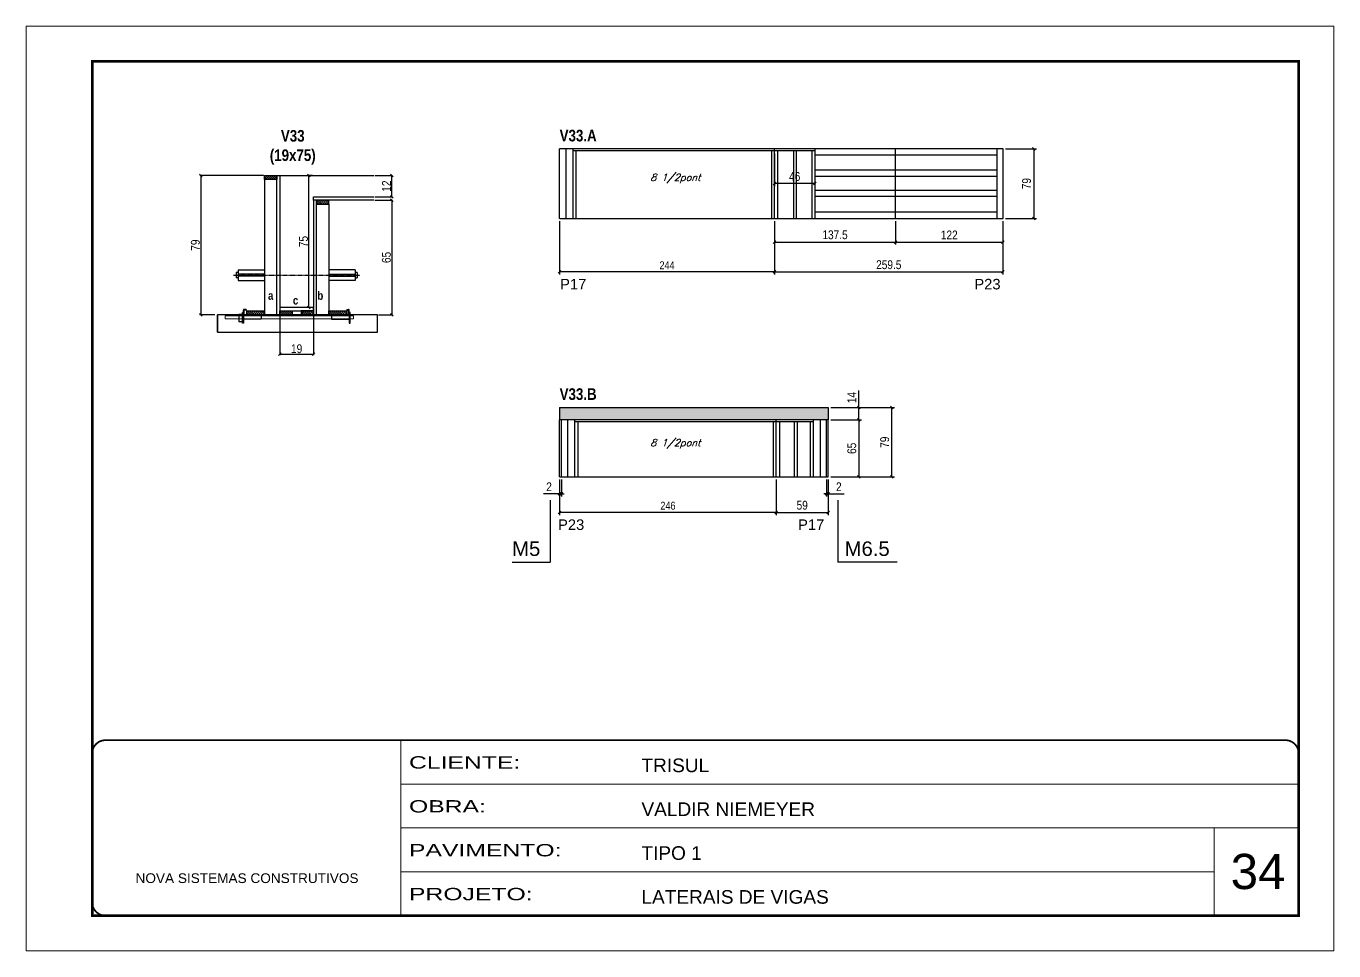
# Model space of a CAD drawing. Extents: x 3330 to 22105, y 1197 to 30204.
# Drawn here: x 4915 to 6400, y 19575 to 20625 of the extents above; entities that cross this region are included whole.
import ezdxf

# ---------------------------------------------------------------- set-up
doc = ezdxf.new("R2010")
doc.units = 0
for name, pattern in [('CONTINUO', [0]), ('DASHED', [0.75, 0.5, -0.25]), ('HIDDEN', [0.375, 0.25, -0.125])]:
    doc.linetypes.add(name, pattern=pattern)
for name, color, linetype in [('5', 5, 'Continuous'), ('barrote', 251, 'Continuous'), ('COTA', 241, 'Continuous'), ('detalhes', 4, 'Continuous'), ('NOMENCLATURA', 7, 'Continuous'), ('Painéis', 200, 'Continuous'), ('presilha', 1, 'Continuous'), ('SARR_2.2x10', 60, 'Continuous'), ('SARR_2.2x7', 40, 'Continuous'), ('SARR_3.5x7', 81, 'Continuous'), ('TENSOR', 3, 'Continuous'), ('texto', 7, 'Continuous')]:
    doc.layers.add(name, color=color, linetype=linetype)
for name, color, linetype, lineweight in [('CARIMBO', 255, 'Continuous', 9), ('CONCRETO', 251, 'Continuous', 25), ('Folhas', 255, 'Continuous', 9), ('SARRAFO DE PRESSAO', 251, 'DASHED', 9), ('SCO-___-LAJ', 2, 'Continuous', 0)]:
    doc.layers.add(name, color=color, linetype=linetype, lineweight=lineweight)
doc.styles.add('ARIAL', font='arial.ttf')
doc.styles.add('COTA TECNICA', font='techl___.ttf', dxfattribs={"height": 10})
doc.styles.add('COTA TECNICA 2X', font='techl___.ttf', dxfattribs={"height": 10})
doc.styles.add('COTA TECNICA-50', font='techl___.ttf', dxfattribs={"height": 9})
doc.styles.add('Romans', font='romans.shx')
doc.styles.get("Standard").update_dxf_attribs({"font": 'arial.ttf'})
doc.styles.add('TECNICA', font='techb___.ttf', dxfattribs={"height": 10})
doc.styles.add('Tecnologia', font='')
doc.styles.get('Tecnologia').set_extended_font_data('Forgotten Futurist')
doc.dimstyles.new('COTA PAINEL-50', dxfattribs={"dimtxt": 9, "dimasz": 3, "dimexe": 3, "dimexo": 3, "dimgap": 3, "dimtad": 1, "dimdec": 1, "dimzin": 12, "dimdsep": 46, "dimtxsty": 'COTA TECNICA-50', "dimblk1": 'OBLIQUE', "dimblk2": 'OBLIQUE', "dimsah": 1, "dimcen": 0.9, "dimclrd": 4, "dimclre": 4, "dimclrt": 240, "dimadec": 1, "dimazin": 3, "dimtfac": 1, "dimtdec": 1, "dimtmove": 0, "dimatfit": 3, "dimfxl": 1, "dimtolj": 1, "dimtzin": 12, "dimarcsym": 0})
doc.dimstyles.new('PAINEL', dxfattribs={"dimtxt": 10, "dimasz": 3, "dimexe": 3, "dimexo": 3, "dimgap": 3, "dimtad": 1, "dimdec": 1, "dimzin": 12, "dimdsep": 46, "dimtxsty": 'COTA TECNICA', "dimblk1": 'OBLIQUE', "dimblk2": 'OBLIQUE', "dimsah": 1, "dimcen": 0.9, "dimclrd": 4, "dimclre": 4, "dimclrt": 240, "dimadec": 1, "dimazin": 3, "dimtfac": 1, "dimtdec": 1, "dimtmove": 0, "dimatfit": 3, "dimfxl": 1, "dimtolj": 1, "dimtzin": 12, "dimarcsym": 0})
doc.dimstyles.new('SECAO', dxfattribs={"dimscale": 0.333333, "dimtxt": 5, "dimasz": 9, "dimexe": 3, "dimexo": 3, "dimgap": 3, "dimtad": 1, "dimdec": 1, "dimlfac": 0.5, "dimzin": 12, "dimdsep": 46, "dimtxsty": 'COTA TECNICA 2X', "dimblk1": 'OBLIQUE', "dimblk2": 'OBLIQUE', "dimsah": 1, "dimcen": 0.9, "dimclrd": 4, "dimclre": 4, "dimclrt": 240, "dimadec": 1, "dimazin": 3, "dimtfac": 1, "dimtdec": 1, "dimtmove": 0, "dimatfit": 3, "dimfxl": 1, "dimtolj": 1, "dimtzin": 12, "dimarcsym": 0})

# ---------------------------------------------------------------- blocks, each defined once
blk = doc.blocks.new('9999999999')
at = {"color": 30, "linetype": 'CONTINUO'}
for p, q in [((98564.6, 34230.2), (98564.6, 34429.4)), ((98564.6, 34379.6), (99584, 34379.6)), ((98564.6, 34329.8), (99488, 34329.8)), ((99584, 34329.8), (99488, 34329.8)), ((99488, 34329.8), (99488, 34230.2)), ((98564.6, 34280), (99488, 34280))]:
    blk.add_line(p, q, dxfattribs=at)
at = {"color": 30, "linetype": 'CONTINUO', "const_width": 2}
blk.add_lwpolyline([(99584, 34230.2), (99584, 34414.4, 0.414214), (99569, 34429.4), (98229, 34429.4, 0.414214), (98214, 34414.4), (98214, 34245.2, 0.414214), (98229, 34230.2), (99584, 34230.2)], format="xyb", dxfattribs=at)
at = {"layer": 'Folhas'}
blk.add_lwpolyline([(98139, 34190.2), (99624, 34190.2), (99624, 35240.2), (98139, 35240.2)], close=True, dxfattribs=at)
at = {"layer": 'Folhas', "color": 30, "const_width": 3}
blk.add_lwpolyline([(98214, 34230.2), (99584, 34230.2), (99584, 35200.2), (98214, 35200.2)], close=True, dxfattribs=at)
at = {"color": 7, "linetype": 'Continuous', "ltscale": 5, "style": 'ARIAL'}
for s, height, p in [('TRISUL', 15.48, (98837.7, 34393.1)), ('VALDIR NIEMEYER', 15.483, (98837.7, 34343.3)), ('TIPO 1', 15.48, (98837.7, 34293.5)), ('NOVA SISTEMAS CONSTRUTIVOS', 11.059, (98263.2, 34267.2)), ('LATERAIS DE VIGAS', 15.483, (98837.7, 34243.7))]:
    blk.add_text(s, height=height, dxfattribs=at).set_placement(p)
at = {"layer": 'Folhas', "color": 7, "style": 'Tecnologia', "width": 1.5}
for s, p in [('CLIENTE:', (98573.7, 34397.2)), ('OBRA:', (98573.7, 34347.3)), ('PAVIMENTO:', (98573.7, 34297.5)), ('PROJETO:', (98573.7, 34247.7))]:
    blk.add_text(s, height=14, dxfattribs=at).set_placement(p)
blk = doc.blocks.new('PRESILHA METÁLICA 1')
at = {"layer": 'presilha'}
for p, q in [((0, 13), (6, 13)), ((0, 13), (0, 0)), ((6, 0), (0, 0)), ((6, 15.5), (7.5, 15.5)), ((6, -2.5), (6, 15.5)), ((6, 13), (6, 0)), ((7.5, 10.6), (7.5, 19.9)), ((7.5, 15.5), (7.5, -2.5)), ((37.5, 4.1), (7.5, 4.1)), ((12, 21), (8.6, 21)), ((9, 11.6), (9, 18.9)), ((12, 19.5), (9.6, 19.5)), ((37.5, 11), (9.6, 11)), ((12, 21), (12, 19.5)), ((37.5, 11), (37.5, 4.1)), ((7.5, -2.5), (6, -2.5))]:
    blk.add_line(p, q, dxfattribs=at)
for centre, radius, start, end in [((8.6, 19.9), 1.14, 90, 180), ((9.6, 18.9), 0.57, 90, 180), ((9.6, 11.6), 0.57, 180, 270)]:
    blk.add_arc(centre, radius, start, end, dxfattribs=at)
blk = doc.blocks.new('PRESILHA METÁLICA 2')
at = {"layer": 'presilha'}
for p, q in [((-5.2, 23.5), (-5.2, 22)), ((-5.2, 23.5), (-1.9, 23.5)), ((-0.8, 14.6), (-0.8, 22.4)), ((-30.8, 13.5), (-30.8, 6.6)), ((-30.8, 13.5), (-2.8, 13.5)), ((-30.8, 6.6), (-0.8, 6.6)), ((-5.2, 22), (-2.8, 22)), ((-2.2, 14.1), (-2.2, 21.4)), ((0.8, 18), (-0.8, 18)), ((-0.8, 18), (-0.8, 0)), ((-0.8, 0), (0.8, 0)), ((0.8, 0), (0.8, 18))]:
    blk.add_line(p, q, dxfattribs=at)
for centre, radius, start, end in [((-1.9, 22.4), 1.14, 0, 90), ((-2.8, 21.4), 0.57, 0, 90), ((-2.8, 14.1), 0.57, 270, 0)]:
    blk.add_arc(centre, radius, start, end, dxfattribs=at)
blk = doc.blocks.new('_Oblique')
at = {"color": 0, "linetype": 'ByBlock', "lineweight": -2}
blk.add_line((-0.5, -0.5), (0.5, 0.5), dxfattribs=at)
blk = doc.blocks.new('*D2732')
at = {"layer": 'COTA', "color": 4, "lineweight": -2, "transparency": 16777216}
for p, q in [((5310.6, 20426.9), (5330.9, 20426.9)), ((5329.9, 20426.9), (5329.9, 20296.9)), ((5314.7, 20296.9), (5330.9, 20296.9))]:
    blk.add_line(p, q, dxfattribs=at)
at = {"layer": 'Defpoints', "color": 0, "transparency": 16777216}
for p in [(5309.6, 20426.9), (5313.7, 20296.9), (5329.9, 20296.9)]:
    blk.add_point(p, dxfattribs=at)
at = {"layer": 'COTA', "color": 4, "lineweight": -2, "transparency": 16777216, "xscale": 3, "yscale": 3, "zscale": 3}
for p, rotation in [((5329.9, 20426.9), 90), ((5329.9, 20296.9), 270)]:
    blk.add_blockref('_Oblique', p, dxfattribs=dict(at, rotation=rotation))
at = {"layer": 'COTA', "color": 240, "transparency": 16777216, "insert": (5323.8, 20361.9), "char_height": 10, "attachment_point": 5, "rotation": 90, "style": 'COTA TECNICA 2X'}
blk.add_mtext('\\A1;65', dxfattribs=at)
blk = doc.blocks.new('*D2733')
at = {"layer": 'COTA', "color": 4, "lineweight": -2, "transparency": 16777216}
for p, q in [((5310.6, 20454.9), (5330.9, 20454.9)), ((5329.9, 20430.9), (5329.9, 20454.9)), ((5310.6, 20430.9), (5330.9, 20430.9))]:
    blk.add_line(p, q, dxfattribs=at)
at = {"layer": 'Defpoints', "color": 0, "transparency": 16777216}
for p in [(5309.6, 20454.9), (5329.9, 20454.9), (5309.6, 20430.9)]:
    blk.add_point(p, dxfattribs=at)
at = {"layer": 'COTA', "color": 4, "lineweight": -2, "transparency": 16777216, "xscale": 3, "yscale": 3, "zscale": 3}
for p, rotation in [((5329.9, 20454.9), 90), ((5329.9, 20430.9), 270)]:
    blk.add_blockref('_Oblique', p, dxfattribs=dict(at, rotation=rotation))
at = {"layer": 'COTA', "color": 240, "transparency": 16777216, "insert": (5323.9, 20442.9), "char_height": 10, "attachment_point": 5, "rotation": 90, "style": 'COTA TECNICA 2X'}
blk.add_mtext('\\A1;12', dxfattribs=at)
blk = doc.blocks.new('*D2734')
at = {"layer": 'COTA', "color": 4, "lineweight": -2, "transparency": 16777216}
for p, q in [((5184.3, 20454.9), (5112, 20454.9)), ((5113, 20454.9), (5113, 20296.9)), ((5129.1, 20296.9), (5112, 20296.9))]:
    blk.add_line(p, q, dxfattribs=at)
at = {"layer": 'Defpoints', "color": 0, "transparency": 16777216}
for p in [(5185.3, 20454.9), (5113, 20296.9), (5130.1, 20296.9)]:
    blk.add_point(p, dxfattribs=at)
at = {"layer": 'COTA', "color": 4, "lineweight": -2, "transparency": 16777216, "xscale": 3, "yscale": 3, "zscale": 3}
for p, rotation in [((5113, 20454.9), 90), ((5113, 20296.9), 270)]:
    blk.add_blockref('_Oblique', p, dxfattribs=dict(at, rotation=rotation))
at = {"layer": 'COTA', "color": 240, "transparency": 16777216, "insert": (5106.9, 20375.9), "char_height": 10, "attachment_point": 5, "rotation": 90, "style": 'COTA TECNICA 2X'}
blk.add_mtext('\\A1;79', dxfattribs=at)
blk = doc.blocks.new('*D2735')
at = {"layer": 'COTA', "color": 4, "lineweight": -2, "transparency": 16777216}
for p, q in [((5239.9, 20454.9), (5234.8, 20454.9)), ((5235.8, 20304.9), (5235.8, 20454.9)), ((5239.9, 20304.9), (5234.8, 20304.9))]:
    blk.add_line(p, q, dxfattribs=at)
at = {"layer": 'Defpoints', "color": 0, "transparency": 16777216}
for p in [(5235.8, 20454.9), (5240.9, 20454.9), (5240.9, 20304.9)]:
    blk.add_point(p, dxfattribs=at)
at = {"layer": 'COTA', "color": 4, "lineweight": -2, "transparency": 16777216, "xscale": 3, "yscale": 3, "zscale": 3}
for p, rotation in [((5235.8, 20454.9), 90), ((5235.8, 20304.9), 270)]:
    blk.add_blockref('_Oblique', p, dxfattribs=dict(at, rotation=rotation))
at = {"layer": 'COTA', "color": 240, "transparency": 16777216, "insert": (5229.7, 20379.9), "char_height": 10, "attachment_point": 5, "rotation": 90, "style": 'COTA TECNICA 2X'}
blk.add_mtext('\\A1;75', dxfattribs=at)
blk = doc.blocks.new('*D2736')
at = {"layer": 'COTA', "color": 4, "lineweight": -2, "transparency": 16777216}
for p, q in [((5202.9, 20295.9), (5202.9, 20251.1)), ((5240.9, 20295.9), (5240.9, 20251.1)), ((5202.9, 20252.1), (5240.9, 20252.1))]:
    blk.add_line(p, q, dxfattribs=at)
at = {"layer": 'Defpoints', "color": 0, "transparency": 16777216}
for p in [(5202.9, 20296.9), (5240.9, 20296.9), (5240.9, 20252.1)]:
    blk.add_point(p, dxfattribs=at)
at = {"layer": 'COTA', "color": 4, "lineweight": -2, "transparency": 16777216, "xscale": 3, "yscale": 3, "zscale": 3, "rotation": 180}
blk.add_blockref('_Oblique', (5202.9, 20252.1), dxfattribs=at)
at = {"layer": 'COTA', "color": 4, "lineweight": -2, "transparency": 16777216, "xscale": 3, "yscale": 3, "zscale": 3}
blk.add_blockref('_Oblique', (5240.9, 20252.1), dxfattribs=at)
at = {"layer": 'COTA', "color": 240, "transparency": 16777216, "insert": (5221.9, 20258.2), "char_height": 10, "attachment_point": 5, "style": 'COTA TECNICA 2X'}
blk.add_mtext('\\A1;19', dxfattribs=at)
blk = doc.blocks.new('*D2737')
at = {"layer": 'COTA', "color": 4, "linetype": 'ByBlock', "lineweight": -2, "transparency": 16777216}
for p, q in [((5520.5, 20403.2), (5520.5, 20342.5)), ((5764.5, 20403.2), (5764.5, 20342.5)), ((5764.5, 20345.5), (5520.5, 20345.5))]:
    blk.add_line(p, q, dxfattribs=at)
at = {"layer": 'Defpoints', "color": 0, "linetype": 'ByBlock', "transparency": 16777216}
for p in [(5520.5, 20406.2), (5764.5, 20406.2), (5520.5, 20345.5)]:
    blk.add_point(p, dxfattribs=at)
at = {"layer": 'COTA', "color": 4, "linetype": 'ByBlock', "lineweight": -2, "transparency": 16777216, "xscale": 3, "yscale": 3, "zscale": 3, "rotation": 180}
blk.add_blockref('_Oblique', (5520.5, 20345.5), dxfattribs=at)
at = {"layer": 'COTA', "color": 4, "linetype": 'ByBlock', "lineweight": -2, "transparency": 16777216, "xscale": 3, "yscale": 3, "zscale": 3}
blk.add_blockref('_Oblique', (5764.5, 20345.5), dxfattribs=at)
at = {"layer": 'COTA', "color": 240, "linetype": 'ByBlock', "transparency": 16777216, "insert": (5642.5, 20353), "char_height": 9, "attachment_point": 5, "style": 'COTA TECNICA-50'}
blk.add_mtext('\\A1;244', dxfattribs=at)
blk = doc.blocks.new('*D2738')
at = {"layer": 'COTA', "color": 4, "linetype": 'ByBlock', "lineweight": -2, "transparency": 16777216}
for p, q in [((5764.5, 20403.2), (5764.5, 20342.5)), ((6024, 20403.2), (6024, 20342.5)), ((5764.5, 20345.5), (6024, 20345.5))]:
    blk.add_line(p, q, dxfattribs=at)
at = {"layer": 'Defpoints', "color": 0, "linetype": 'ByBlock', "transparency": 16777216}
for p in [(5764.5, 20406.2), (6024, 20406.2), (6024, 20345.5)]:
    blk.add_point(p, dxfattribs=at)
at = {"layer": 'COTA', "color": 4, "linetype": 'ByBlock', "lineweight": -2, "transparency": 16777216, "xscale": 3, "yscale": 3, "zscale": 3, "rotation": 180}
blk.add_blockref('_Oblique', (5764.5, 20345.5), dxfattribs=at)
at = {"layer": 'COTA', "color": 4, "linetype": 'ByBlock', "lineweight": -2, "transparency": 16777216, "xscale": 3, "yscale": 3, "zscale": 3}
blk.add_blockref('_Oblique', (6024, 20345.5), dxfattribs=at)
at = {"layer": 'COTA', "color": 240, "linetype": 'ByBlock', "transparency": 16777216, "insert": (5894.3, 20353.6), "char_height": 10, "attachment_point": 5, "style": 'COTA TECNICA'}
blk.add_mtext('\\A1;259.5', dxfattribs=at)
blk = doc.blocks.new('*D2739')
at = {"layer": 'COTA', "color": 4, "linetype": 'ByBlock', "lineweight": -2, "transparency": 16777216}
for p, q in [((6027, 20485.2), (6061.9, 20485.2)), ((6058.9, 20485.2), (6058.9, 20406.2)), ((6027, 20406.2), (6061.9, 20406.2))]:
    blk.add_line(p, q, dxfattribs=at)
at = {"layer": 'Defpoints', "color": 0, "linetype": 'ByBlock', "transparency": 16777216}
for p in [(6024, 20485.2), (6024, 20406.2), (6058.9, 20406.2)]:
    blk.add_point(p, dxfattribs=at)
at = {"layer": 'COTA', "color": 4, "linetype": 'ByBlock', "lineweight": -2, "transparency": 16777216, "xscale": 3, "yscale": 3, "zscale": 3}
for p, rotation in [((6058.9, 20485.2), 90), ((6058.9, 20406.2), 270)]:
    blk.add_blockref('_Oblique', p, dxfattribs=dict(at, rotation=rotation))
at = {"layer": 'COTA', "color": 240, "linetype": 'ByBlock', "transparency": 16777216, "insert": (6050.8, 20445.7), "char_height": 10, "attachment_point": 5, "rotation": 90, "style": 'COTA TECNICA'}
blk.add_mtext('\\A1;79', dxfattribs=at)
blk = doc.blocks.new('*D2740')
at = {"layer": 'COTA', "color": 4, "linetype": 'ByBlock', "lineweight": -2, "transparency": 16777216}
for p, q in [((5764.5, 20480), (5764.5, 20442.7)), ((5810.5, 20480), (5810.5, 20442.7)), ((5810.5, 20445.7), (5764.5, 20445.7))]:
    blk.add_line(p, q, dxfattribs=at)
at = {"layer": 'Defpoints', "color": 0, "linetype": 'ByBlock', "transparency": 16777216}
for p in [(5764.5, 20483), (5810.5, 20483), (5764.5, 20445.7)]:
    blk.add_point(p, dxfattribs=at)
at = {"layer": 'COTA', "color": 4, "linetype": 'ByBlock', "lineweight": -2, "transparency": 16777216, "xscale": 3, "yscale": 3, "zscale": 3, "rotation": 180}
blk.add_blockref('_Oblique', (5764.5, 20445.7), dxfattribs=at)
at = {"layer": 'COTA', "color": 4, "linetype": 'ByBlock', "lineweight": -2, "transparency": 16777216, "xscale": 3, "yscale": 3, "zscale": 3}
blk.add_blockref('_Oblique', (5810.5, 20445.7), dxfattribs=at)
at = {"layer": 'COTA', "color": 240, "linetype": 'ByBlock', "transparency": 16777216, "insert": (5787.5, 20453.8), "char_height": 10, "attachment_point": 5, "style": 'COTA TECNICA'}
blk.add_mtext('\\A1;46', dxfattribs=at)
blk = doc.blocks.new('*D2741')
at = {"layer": 'COTA', "color": 4, "linetype": 'ByBlock', "lineweight": -2, "transparency": 16777216}
for p, q in [((5764.5, 20403.2), (5764.5, 20376.4)), ((5902, 20403.2), (5902, 20376.4)), ((5764.5, 20379.4), (5902, 20379.4))]:
    blk.add_line(p, q, dxfattribs=at)
at = {"layer": 'Defpoints', "color": 0, "linetype": 'ByBlock', "transparency": 16777216}
for p in [(5764.5, 20406.2), (5902, 20406.2), (5902, 20379.4)]:
    blk.add_point(p, dxfattribs=at)
at = {"layer": 'COTA', "color": 4, "linetype": 'ByBlock', "lineweight": -2, "transparency": 16777216, "xscale": 3, "yscale": 3, "zscale": 3, "rotation": 180}
blk.add_blockref('_Oblique', (5764.5, 20379.4), dxfattribs=at)
at = {"layer": 'COTA', "color": 4, "linetype": 'ByBlock', "lineweight": -2, "transparency": 16777216, "xscale": 3, "yscale": 3, "zscale": 3}
blk.add_blockref('_Oblique', (5902, 20379.4), dxfattribs=at)
at = {"layer": 'COTA', "color": 240, "linetype": 'ByBlock', "transparency": 16777216, "insert": (5833.3, 20387.6), "char_height": 10, "attachment_point": 5, "style": 'COTA TECNICA'}
blk.add_mtext('\\A1;137.5', dxfattribs=at)
blk = doc.blocks.new('*D2742')
at = {"layer": 'COTA', "color": 4, "linetype": 'ByBlock', "lineweight": -2, "transparency": 16777216}
for p, q in [((5902, 20403.2), (5902, 20376.4)), ((6024, 20403.2), (6024, 20376.4)), ((5902, 20379.4), (6024, 20379.4))]:
    blk.add_line(p, q, dxfattribs=at)
at = {"layer": 'Defpoints', "color": 0, "linetype": 'ByBlock', "transparency": 16777216}
for p in [(5902, 20406.2), (6024, 20406.2), (6024, 20379.4)]:
    blk.add_point(p, dxfattribs=at)
at = {"layer": 'COTA', "color": 4, "linetype": 'ByBlock', "lineweight": -2, "transparency": 16777216, "xscale": 3, "yscale": 3, "zscale": 3, "rotation": 180}
blk.add_blockref('_Oblique', (5902, 20379.4), dxfattribs=at)
at = {"layer": 'COTA', "color": 4, "linetype": 'ByBlock', "lineweight": -2, "transparency": 16777216, "xscale": 3, "yscale": 3, "zscale": 3}
blk.add_blockref('_Oblique', (6024, 20379.4), dxfattribs=at)
at = {"layer": 'COTA', "color": 240, "linetype": 'ByBlock', "transparency": 16777216, "insert": (5963, 20387.4), "char_height": 10, "attachment_point": 5, "style": 'COTA TECNICA'}
blk.add_mtext('\\A1;122', dxfattribs=at)
blk = doc.blocks.new('*D2743')
at = {"layer": 'COTA', "color": 4, "linetype": 'ByBlock', "lineweight": -2, "transparency": 16777216}
for p, q in [((5520.5, 20109.6), (5520.5, 20069.3)), ((5766.5, 20109.6), (5766.5, 20069.3)), ((5766.5, 20072.3), (5520.5, 20072.3))]:
    blk.add_line(p, q, dxfattribs=at)
at = {"layer": 'Defpoints', "color": 0, "linetype": 'ByBlock', "transparency": 16777216}
for p in [(5520.5, 20112.6), (5766.5, 20112.6), (5520.5, 20072.3)]:
    blk.add_point(p, dxfattribs=at)
at = {"layer": 'COTA', "color": 4, "linetype": 'ByBlock', "lineweight": -2, "transparency": 16777216, "xscale": 3, "yscale": 3, "zscale": 3, "rotation": 180}
blk.add_blockref('_Oblique', (5520.5, 20072.3), dxfattribs=at)
at = {"layer": 'COTA', "color": 4, "linetype": 'ByBlock', "lineweight": -2, "transparency": 16777216, "xscale": 3, "yscale": 3, "zscale": 3}
blk.add_blockref('_Oblique', (5766.5, 20072.3), dxfattribs=at)
at = {"layer": 'COTA', "color": 240, "linetype": 'ByBlock', "transparency": 16777216, "insert": (5643.5, 20079.9), "char_height": 9, "attachment_point": 5, "style": 'COTA TECNICA-50'}
blk.add_mtext('\\A1;246', dxfattribs=at)
blk = doc.blocks.new('*D2744')
at = {"layer": 'COTA', "color": 4, "linetype": 'ByBlock', "lineweight": -2, "transparency": 16777216}
for p, q in [((5766.5, 20109.6), (5766.5, 20069.3)), ((5825.5, 20109.6), (5825.5, 20069.3)), ((5766.5, 20072.3), (5825.5, 20072.3))]:
    blk.add_line(p, q, dxfattribs=at)
at = {"layer": 'Defpoints', "color": 0, "linetype": 'ByBlock', "transparency": 16777216}
for p in [(5766.5, 20112.6), (5825.5, 20112.6), (5825.5, 20072.3)]:
    blk.add_point(p, dxfattribs=at)
at = {"layer": 'COTA', "color": 4, "linetype": 'ByBlock', "lineweight": -2, "transparency": 16777216, "xscale": 3, "yscale": 3, "zscale": 3, "rotation": 180}
blk.add_blockref('_Oblique', (5766.5, 20072.3), dxfattribs=at)
at = {"layer": 'COTA', "color": 4, "linetype": 'ByBlock', "lineweight": -2, "transparency": 16777216, "xscale": 3, "yscale": 3, "zscale": 3}
blk.add_blockref('_Oblique', (5825.5, 20072.3), dxfattribs=at)
at = {"layer": 'COTA', "color": 240, "linetype": 'ByBlock', "transparency": 16777216, "insert": (5796, 20080.5), "char_height": 10, "attachment_point": 5, "style": 'COTA TECNICA'}
blk.add_mtext('\\A1;59', dxfattribs=at)
blk = doc.blocks.new('*D2745')
at = {"layer": 'COTA', "color": 4, "linetype": 'ByBlock', "lineweight": -2, "transparency": 16777216}
for p, q in [((5520.5, 20109.6), (5520.5, 20090.5)), ((5522.5, 20109.6), (5522.5, 20090.5)), ((5520.5, 20093.5), (5502.4, 20093.5)), ((5522.5, 20093.5), (5520.5, 20093.5)), ((5522.5, 20093.5), (5525.5, 20093.5))]:
    blk.add_line(p, q, dxfattribs=at)
at = {"layer": 'Defpoints', "color": 0, "linetype": 'ByBlock', "transparency": 16777216}
for p in [(5520.5, 20112.6), (5522.5, 20112.6), (5520.5, 20093.5)]:
    blk.add_point(p, dxfattribs=at)
at = {"layer": 'COTA', "color": 4, "linetype": 'ByBlock', "lineweight": -2, "transparency": 16777216, "xscale": 3, "yscale": 3, "zscale": 3}
blk.add_blockref('_Oblique', (5520.5, 20093.5), dxfattribs=at)
at = {"layer": 'COTA', "color": 4, "linetype": 'ByBlock', "lineweight": -2, "transparency": 16777216, "xscale": 3, "yscale": 3, "zscale": 3, "rotation": 180}
blk.add_blockref('_Oblique', (5522.5, 20093.5), dxfattribs=at)
at = {"layer": 'COTA', "color": 240, "linetype": 'ByBlock', "transparency": 16777216, "insert": (5508.5, 20101.5), "char_height": 10, "attachment_point": 5, "style": 'COTA TECNICA'}
blk.add_mtext('\\A1;2', dxfattribs=at)
blk = doc.blocks.new('*D2746')
at = {"layer": 'COTA', "color": 4, "linetype": 'ByBlock', "lineweight": -2, "transparency": 16777216}
for p, q in [((5828.5, 20177.6), (5863.4, 20177.6)), ((5860.4, 20177.6), (5860.4, 20112.6)), ((5828.5, 20112.6), (5863.4, 20112.6))]:
    blk.add_line(p, q, dxfattribs=at)
at = {"layer": 'Defpoints', "color": 0, "linetype": 'ByBlock', "transparency": 16777216}
for p in [(5825.5, 20177.6), (5825.5, 20112.6), (5860.4, 20112.6)]:
    blk.add_point(p, dxfattribs=at)
at = {"layer": 'COTA', "color": 4, "linetype": 'ByBlock', "lineweight": -2, "transparency": 16777216, "xscale": 3, "yscale": 3, "zscale": 3}
for p, rotation in [((5860.4, 20177.6), 90), ((5860.4, 20112.6), 270)]:
    blk.add_blockref('_Oblique', p, dxfattribs=dict(at, rotation=rotation))
at = {"layer": 'COTA', "color": 240, "linetype": 'ByBlock', "transparency": 16777216, "insert": (5852.3, 20145.1), "char_height": 10, "attachment_point": 5, "rotation": 90, "style": 'COTA TECNICA'}
blk.add_mtext('\\A1;65', dxfattribs=at)
blk = doc.blocks.new('*D2747')
at = {"layer": 'COTA', "color": 4, "linetype": 'ByBlock', "lineweight": -2, "transparency": 16777216}
for p, q in [((5860.4, 20191.6), (5860.4, 20210.7)), ((5828.5, 20191.6), (5863.4, 20191.6)), ((5860.4, 20177.6), (5860.4, 20191.6)), ((5828.5, 20177.6), (5863.4, 20177.6))]:
    blk.add_line(p, q, dxfattribs=at)
at = {"layer": 'Defpoints', "color": 0, "linetype": 'ByBlock', "transparency": 16777216}
for p in [(5825.5, 20191.6), (5860.4, 20191.6), (5825.5, 20177.6)]:
    blk.add_point(p, dxfattribs=at)
at = {"layer": 'COTA', "color": 4, "linetype": 'ByBlock', "lineweight": -2, "transparency": 16777216, "xscale": 3, "yscale": 3, "zscale": 3}
for p, rotation in [((5860.4, 20191.6), 90), ((5860.4, 20177.6), 270)]:
    blk.add_blockref('_Oblique', p, dxfattribs=dict(at, rotation=rotation))
at = {"layer": 'COTA', "color": 240, "linetype": 'ByBlock', "transparency": 16777216, "insert": (5852.3, 20202.7), "char_height": 10, "attachment_point": 5, "rotation": 90, "style": 'COTA TECNICA'}
blk.add_mtext('\\A1;14', dxfattribs=at)
blk = doc.blocks.new('*D2748')
at = {"layer": 'COTA', "color": 4, "linetype": 'ByBlock', "lineweight": -2, "transparency": 16777216}
for p, q in [((5828.5, 20191.6), (5900.8, 20191.6)), ((5897.8, 20112.6), (5897.8, 20191.6)), ((5828.5, 20112.6), (5900.8, 20112.6))]:
    blk.add_line(p, q, dxfattribs=at)
at = {"layer": 'Defpoints', "color": 0, "linetype": 'ByBlock', "transparency": 16777216}
for p in [(5825.5, 20191.6), (5897.8, 20191.6), (5825.5, 20112.6)]:
    blk.add_point(p, dxfattribs=at)
at = {"layer": 'COTA', "color": 4, "linetype": 'ByBlock', "lineweight": -2, "transparency": 16777216, "xscale": 3, "yscale": 3, "zscale": 3}
for p, rotation in [((5897.8, 20191.6), 90), ((5897.8, 20112.6), 270)]:
    blk.add_blockref('_Oblique', p, dxfattribs=dict(at, rotation=rotation))
at = {"layer": 'COTA', "color": 240, "linetype": 'ByBlock', "transparency": 16777216, "insert": (5889.7, 20152.1), "char_height": 10, "attachment_point": 5, "rotation": 90, "style": 'COTA TECNICA'}
blk.add_mtext('\\A1;79', dxfattribs=at)
blk = doc.blocks.new('*D2749')
at = {"layer": 'COTA', "color": 4, "linetype": 'ByBlock', "lineweight": -2, "transparency": 16777216}
for p, q in [((5823.5, 20109.6), (5823.5, 20090.5)), ((5825.5, 20109.6), (5825.5, 20090.5)), ((5823.5, 20093.5), (5820.5, 20093.5)), ((5823.5, 20093.5), (5825.5, 20093.5)), ((5825.5, 20093.5), (5843.6, 20093.5))]:
    blk.add_line(p, q, dxfattribs=at)
at = {"layer": 'Defpoints', "color": 0, "linetype": 'ByBlock', "transparency": 16777216}
for p in [(5823.5, 20112.6), (5825.5, 20112.6), (5825.5, 20093.5)]:
    blk.add_point(p, dxfattribs=at)
at = {"layer": 'COTA', "color": 4, "linetype": 'ByBlock', "lineweight": -2, "transparency": 16777216, "xscale": 3, "yscale": 3, "zscale": 3}
blk.add_blockref('_Oblique', (5823.5, 20093.5), dxfattribs=at)
at = {"layer": 'COTA', "color": 4, "linetype": 'ByBlock', "lineweight": -2, "transparency": 16777216, "xscale": 3, "yscale": 3, "zscale": 3, "rotation": 180}
blk.add_blockref('_Oblique', (5825.5, 20093.5), dxfattribs=at)
at = {"layer": 'COTA', "color": 240, "linetype": 'ByBlock', "transparency": 16777216, "insert": (5837.6, 20101.5), "char_height": 10, "attachment_point": 5, "style": 'COTA TECNICA'}
blk.add_mtext('\\A1;2', dxfattribs=at)

msp = doc.modelspace()

# ---------------------------------------------------------------- hatches: boundary and pattern name
at = {"layer": 'COTA', "linetype": 'ByBlock'}
h = msp.add_hatch(dxfattribs=at)
h.set_pattern_fill('AR-CONC', color=256, scale=0.03)
h.set_pattern_definition([(50, (-128748.0053, -9198.448), (5.46554007, -0.47817257), [0.5715, -6.2865]), (355, (-128748.0053, -9198.448), (-1.05730264, 5.73170536), [0.4572, -5.02921753]), (100.4514447, (-128747.55, -9198.488), (4.40823741, 5.25353256), [0.48570026, -5.34270734]), (46.1842, (-128748.005, -9196.924), (8.13237123, -1.26126984), [0.85725, -9.42975]), (96.6355576, (-128747.3276, -9197.029), (7.122124, 7.42278374), [0.7285507, -8.01406824]), (351.184151, (-128748.005, -9196.924), (7.122124, 7.42278374), [0.685799, -7.54379196]), (21, (-128747.2433, -9197.305), (4.54843174, -3.06795595), [0.5715, -6.2865]), (326, (-128747.2433, -9197.305), (1.85406085, 5.52563898), [0.4572, -5.0292]), (71.451445, (-128746.864, -9197.561), (6.40249258, 2.45768307), [0.48570026, -5.34269813]), (37.5, (-128748.0053, -9198.4482), (0.092658098, 2.536651166), [0, -4.96824, 0, -5.1054, 0, -5.04825]), (7.5, (-128748.0053, -9198.4482), (2.004589875, 3.005417245), [0, -2.91084, 0, -4.85394, 0, -1.92405]), (327.5, (-128749.7046, -9198.4482), (4.067717855, -0.17186232), [0, -1.905, 0, -5.9436, 0, -7.8867]), (317.5, (-128750.4666, -9198.4482), (4.44387544, 0.76279473), [0, -2.4765, 0, -3.94716, 0, -5.6007])])
h.paths.add_polyline_path([(5825.54, 20177.59), (5825.54, 20191.59), (5520.54, 20191.59), (5520.54, 20177.59)])
at = {"layer": 'SARR_2.2x10'}
h = msp.add_hatch(dxfattribs=at)
h.set_pattern_fill('ANSI31', color=256, scale=0.5, angle=90)
h.set_pattern_definition([(135, (38358.8358, -103215.2681), (-1.122532015, -1.122532015), [])])
h.paths.add_polyline_path([(5165.3, 20301.3), (5165.3, 20296.9), (5185.3, 20296.9), (5185.3, 20301.3)])
h = msp.add_hatch(dxfattribs=at)
h.set_pattern_fill('ANSI31', color=256, scale=0.5, angle=90)
h.set_pattern_definition([(135, (38452.0358, -103215.2681), (-1.122532015, -1.122532015), [])])
h.paths.add_polyline_path([(5258.5, 20301.3), (5258.5, 20296.9), (5278.5, 20296.9), (5278.5, 20301.3)])
at = {"layer": 'SARR_2.2x7'}
h = msp.add_hatch(dxfattribs=at)
h.set_pattern_fill('ANSI31', color=256, scale=0.5, angle=90)
h.set_pattern_definition([(135, (38352.8358, -103061.6681), (-1.122532015, -1.122532015), [])])
h.paths.add_polyline_path([(5199.3, 20454.9), (5199.3, 20450.5), (5185.3, 20450.5), (5185.3, 20454.9)])
h = msp.add_hatch(dxfattribs=at)
h.set_pattern_fill('ANSI31', color=256, scale=0.5, angle=90)
h.set_pattern_definition([(135, (38372.8358, -103089.6681), (-1.122532015, -1.122532015), [])])
h.paths.add_polyline_path([(5244.5, 20426.9), (5244.5, 20422.5), (5258.5, 20422.5), (5258.5, 20426.9)])
h = msp.add_hatch(dxfattribs=at)
h.set_pattern_fill('ANSI31', color=256, scale=0.5, angle=90)
h.set_pattern_definition([(135, (38438.4358, -103215.2681), (-1.122532015, -1.122532015), [])])
h.paths.add_polyline_path([(5216.9, 20296.9), (5216.9, 20301.3), (5202.9, 20301.3), (5202.9, 20296.9)])
h = msp.add_hatch(dxfattribs=at)
h.set_pattern_fill('ANSI31', color=256, scale=0.5, angle=90)
h.set_pattern_definition([(135, (38376.4358, -103215.2681), (-1.122532015, -1.122532015), [])])
h.paths.add_polyline_path([(5226.9, 20296.9), (5226.9, 20301.3), (5240.9, 20301.3), (5240.9, 20296.9)])

# ---------------------------------------------------------------- linework, layer by layer
at = {"ltscale": 3}
for p, q in [((5153.3, 20344.75), (5153.3, 20338.75)), ((5155.3, 20344.75), (5153.3, 20344.75)), ((5155.3, 20347.75), (5155.3, 20335.75)), ((5155.3, 20347.75), (5185.3, 20347.75)), ((5288.5, 20347.75), (5258.5, 20347.75)), ((5288.5, 20347.75), (5288.5, 20335.75)), ((5290.5, 20344.75), (5288.5, 20344.75)), ((5290.5, 20344.75), (5290.5, 20338.75)), ((5155.3, 20338.75), (5153.3, 20338.75)), ((5185.3, 20342.75), (5155.3, 20342.75)), ((5185.3, 20340.75), (5155.3, 20340.75)), ((5155.3, 20335.75), (5185.3, 20335.75)), ((5258.5, 20342.75), (5288.5, 20342.75)), ((5258.5, 20340.75), (5288.5, 20340.75)), ((5288.5, 20335.75), (5258.5, 20335.75)), ((5288.5, 20338.75), (5290.5, 20338.75))]:
    msp.add_line(p, q, dxfattribs=at)
at = {"layer": 'barrote'}
msp.add_lwpolyline([(5131.84, 20276.9), (5313.76, 20276.9), (5313.76, 20296.9), (5131.84, 20296.9)], close=True, dxfattribs=at)
at = {"layer": 'CONCRETO', "linetype": 'Continuous'}
msp.add_line((5185.3, 20454.9), (5309.6, 20454.9), dxfattribs=at)
at = {"layer": 'COTA', "linetype": 'ByBlock'}
for p, q in [((5520.54, 20191.59), (5520.54, 20177.59)), ((5520.54, 20191.59), (5825.54, 20191.59)), ((5825.54, 20191.59), (5825.54, 20177.59))]:
    msp.add_line(p, q, dxfattribs=at)
at = {"layer": 'detalhes', "color": 250}
msp.add_line((5131.84, 20276.9), (5131.84, 20296.9), dxfattribs=at)
at = {"layer": 'NOMENCLATURA', "linetype": 'Continuous'}
for p, q in [((5509.72, 20086.27), (5509.72, 20015.73)), ((5836.35, 20086.27), (5836.35, 20015.73)), ((5466.59, 20015.73), (5509.72, 20015.73)), ((5903.95, 20015.73), (5836.35, 20015.73))]:
    msp.add_line(p, q, dxfattribs=at)
at = {"layer": 'Painéis', "linetype": 'Continuous'}
for p, q in [((6024.04, 20485.18), (5520.54, 20485.18)), ((5520.54, 20406.18), (5520.54, 20485.18)), ((5764.54, 20406.18), (5764.54, 20485.18)), ((5902.04, 20406.18), (5902.04, 20485.18)), ((6024.04, 20406.18), (6024.04, 20485.18)), ((5520.54, 20406.18), (6024.04, 20406.18)), ((5825.54, 20177.59), (5520.54, 20177.59)), ((5520.54, 20112.59), (5520.54, 20177.59)), ((5522.54, 20112.59), (5522.54, 20177.59)), ((5766.54, 20112.59), (5766.54, 20177.59)), ((5823.54, 20112.59), (5823.54, 20177.59)), ((5825.54, 20112.59), (5825.54, 20177.59)), ((5520.54, 20112.59), (5825.54, 20112.59))]:
    msp.add_line(p, q, dxfattribs=at)
for points in [[(5199.3, 20296.9), (5199.3, 20454.9), (5202.9, 20454.9), (5202.9, 20296.9)], [(5244.5, 20296.9), (5244.5, 20426.9), (5240.9, 20426.9), (5240.9, 20296.9)], [(5240.9, 20304.9), (5202.9, 20304.9), (5202.9, 20301.3), (5240.9, 20301.3)]]:
    msp.add_lwpolyline(points, close=True, dxfattribs=at)
at = {"layer": 'Painéis', "linetype": 'Continuous', "elevation": 0}
msp.add_lwpolyline([(5309.6, 20426.9), (5240.9, 20426.9), (5240.9, 20430.9), (5309.6, 20430.9)], dxfattribs=at)
at = {"layer": 'SARR_2.2x10'}
for points in [[(5165.3, 20301.3), (5185.3, 20301.3), (5185.3, 20296.9), (5165.3, 20296.9)], [(5258.5, 20301.3), (5278.5, 20301.3), (5278.5, 20296.9), (5258.5, 20296.9)]]:
    msp.add_lwpolyline(points, close=True, dxfattribs=at)
at = {"layer": 'SARR_2.2x7', "linetype": 'Continuous'}
for p, q in [((5527.54, 20485.18), (5527.54, 20406.18)), ((5764.54, 20482.98), (5535.54, 20482.98)), ((5810.54, 20482.98), (5764.54, 20482.98)), ((6017.04, 20478.18), (5810.54, 20478.18)), ((6017.04, 20485.18), (6017.04, 20406.18)), ((6017.04, 20460.91), (5810.54, 20460.91)), ((6017.04, 20453.91), (5810.54, 20453.91)), ((6017.04, 20437.99), (5810.54, 20437.99)), ((6017.04, 20430.99), (5810.54, 20430.99)), ((6017.04, 20413.18), (5810.54, 20413.18)), ((5529.54, 20177.59), (5529.54, 20112.59)), ((5766.54, 20175.39), (5537.54, 20175.39)), ((5808.54, 20175.39), (5766.54, 20175.39)), ((5816.54, 20177.59), (5816.54, 20112.59))]:
    msp.add_line(p, q, dxfattribs=at)
at = {"layer": 'SARR_2.2x7', "elevation": 0}
for points in [[(5185.3, 20454.9), (5199.3, 20454.9), (5199.3, 20450.5), (5185.3, 20450.5)], [(5258.5, 20426.9), (5244.5, 20426.9), (5244.5, 20422.5), (5258.5, 20422.5)]]:
    msp.add_lwpolyline(points, close=True, dxfattribs=at)
at = {"layer": 'SARR_2.2x7'}
for points in [[(5202.9, 20301.3), (5216.9, 20301.3), (5216.9, 20296.9), (5202.9, 20296.9)], [(5240.9, 20301.3), (5226.9, 20301.3), (5226.9, 20296.9), (5240.9, 20296.9)]]:
    msp.add_lwpolyline(points, close=True, dxfattribs=at)
at = {"layer": 'SARR_3.5x7'}
for p, q in [((5535.54, 20485.18), (5535.54, 20406.18)), ((5539.04, 20482.98), (5539.04, 20406.18)), ((5761.04, 20482.98), (5761.04, 20406.18)), ((5768.04, 20482.98), (5768.04, 20406.18)), ((5786.05, 20482.98), (5786.05, 20406.18)), ((5789.55, 20406.18), (5789.55, 20482.98)), ((5807.04, 20482.98), (5807.04, 20406.18)), ((5810.54, 20406.18), (5810.54, 20485.18)), ((5537.54, 20177.59), (5537.54, 20112.59)), ((5541.04, 20175.39), (5541.04, 20112.59)), ((5763.04, 20175.39), (5763.04, 20112.59)), ((5770.04, 20175.39), (5770.04, 20112.59)), ((5786.76, 20175.39), (5786.76, 20112.59)), ((5790.26, 20175.39), (5790.26, 20112.59)), ((5805.04, 20175.39), (5805.04, 20112.59)), ((5808.54, 20177.59), (5808.54, 20112.59))]:
    msp.add_line(p, q, dxfattribs=at)
for points in [[(5199.3, 20450.5), (5185.3, 20450.5), (5185.3, 20296.9), (5199.3, 20296.9)], [(5244.5, 20422.5), (5258.5, 20422.5), (5258.5, 20296.9), (5244.5, 20296.9)]]:
    msp.add_lwpolyline(points, close=True, dxfattribs=at)
at = {"layer": 'SCO-___-LAJ', "color": 1}
msp.add_lwpolyline([(5140.84, 20295.57), (5286.61, 20295.57), (5286.61, 20292.37), (5140.84, 20292.37)], close=True, dxfattribs=at)
at = {"layer": 'TENSOR', "linetype": 'HIDDEN', "ltscale": 0.5}
msp.add_line((5150.3, 20341.75), (5293.8, 20341.75), dxfattribs=at)

# ---------------------------------------------------------------- block references
at = {"layer": 'presilha', "xscale": 0.6666666666666666, "yscale": 0.6666666666666666, "zscale": 0.6666666666666666}
for name, p in [('PRESILHA METÁLICA 1', (5156.43, 20288.93)), ('PRESILHA METÁLICA 2', (5282.18, 20287.27))]:
    msp.add_blockref(name, p, dxfattribs=at)
at = {"layer": 'SARRAFO DE PRESSAO', "color": 6, "linetype": 'ByBlock'}
msp.add_blockref('9999999999', (-93224.25, -14615.68), dxfattribs=at)

# ---------------------------------------------------------------- texts
at = {"layer": '5', "linetype": 'Continuous'}
for s, p in [('P17', (5521.08, 20325.57)), ('P23', (5991.44, 20325.57)), ('P23', (5518.7, 20052.45)), ('P17', (5791.28, 20052.45))]:
    msp.add_text(s, height=12, rotation=359.99996, dxfattribs=at).set_placement(p)
at = {"layer": 'CARIMBO', "style": 'ARIAL'}
msp.add_text('34', height=40, dxfattribs=at).set_placement((6282.59, 19644.67))
at = {"layer": 'detalhes', "style": 'TECNICA'}
for s, p in [('a', (5189.42, 20313.8)), ('c', (5217.65, 20308.37)), ('b', (5245.4, 20313.79))]:
    msp.add_text(s, height=9.6, dxfattribs=at).set_placement(p)
at = {"layer": 'NOMENCLATURA', "style": 'TECNICA'}
for s, p in [('V33.A', (5520.54, 20493.7)), ('V33.B', (5520.54, 20200.11))]:
    msp.add_text(s, height=13.2, dxfattribs=at).set_placement(p)
at = {"layer": 'NOMENCLATURA', "linetype": 'Continuous'}
for s, p in [('M5', (5466.59, 20022.92)), ('M6.5', (5844.13, 20022.92))]:
    msp.add_text(s, height=16.5, dxfattribs=at).set_placement(p)
at = {"layer": 'NOMENCLATURA', "insert": (5217.46, 20506.6), "char_height": 13.2, "attachment_point": 2, "style": 'TECNICA'}
msp.add_mtext_dynamic_manual_height_columns('V33\\P(19x75)', width=300.2766, gutter_width=1, heights=[0], dxfattribs=at)
at = {"layer": 'texto', "color": 2, "char_height": 8, "attachment_point": 5, "style": 'Romans'}
for insert in [(5652.04, 20451.68), (5652.04, 20150.09)]:
    msp.add_mtext('{\\Q19;\\C256;8 1/2pont}', dxfattribs=dict(at, insert=insert))

# ---------------------------------------------------------------- dimensions: what is measured, and where the dimension line sits
at = {"layer": 'COTA', "linetype": 'ByBlock'}
for base, p1, p2, picture, middle in [((5764.54, 20445.68), (5810.54, 20482.98), (5764.54, 20482.98), '*D2740', (5787.54, 20453.78)), ((6024.04, 20345.47), (5764.54, 20406.18), (6024.04, 20406.18), '*D2738', (5894.29, 20353.61)), ((5902.04, 20379.36), (5764.54, 20406.18), (5902.04, 20406.18), '*D2741', (5833.29, 20387.58)), ((5520.54, 20093.5), (5522.54, 20112.59), (5520.54, 20112.59), '*D2745', (5508.48, 20101.5)), ((5825.54, 20072.34), (5766.54, 20112.59), (5825.54, 20112.59), '*D2744', (5796.04, 20080.48)), ((5825.54, 20093.5), (5823.54, 20112.59), (5825.54, 20112.59), '*D2749', (5837.59, 20101.5))]:
    dim = msp.add_linear_dim(base=base, p1=p1, p2=p2, dimstyle='PAINEL', dxfattribs=at)
    dim.commit()
    dim.dimension.update_dxf_attribs({"geometry": picture, "text_midpoint": middle})
for base, p1, p2, picture, middle in [((6058.91, 20406.18), (6024.04, 20485.18), (6024.04, 20406.18), '*D2739', (6050.81, 20445.68)), ((5860.41, 20191.59), (5825.54, 20177.59), (5825.54, 20191.59), '*D2747', (5852.33, 20202.65)), ((5897.82, 20191.59), (5825.54, 20112.59), (5825.54, 20191.59), '*D2748', (5889.72, 20152.09)), ((5860.41, 20112.59), (5825.54, 20177.59), (5825.54, 20112.59), '*D2746', (5852.3, 20145.09))]:
    dim = msp.add_linear_dim(base=base, p1=p1, p2=p2, angle=90, dimstyle='PAINEL', dxfattribs=at)
    dim.commit()
    dim.dimension.update_dxf_attribs({"geometry": picture, "text_midpoint": middle})
at = {"layer": 'COTA'}
for base, p1, p2, picture, middle in [((5112.98, 20296.9, 0), (5185.3, 20454.9), (5130.08, 20296.9, 0), '*D2734', (5106.88, 20375.9, 0)), ((5235.82, 20454.9), (5240.9, 20304.9), (5240.9, 20454.9), '*D2735', (5229.71, 20379.9)), ((5329.94, 20454.9), (5309.6, 20430.9), (5309.6, 20454.9), '*D2733', (5323.89, 20442.9)), ((5329.94, 20296.9, 0), (5309.6, 20426.9), (5313.71, 20296.9, 0), '*D2732', (5323.83, 20361.9, 0))]:
    dim = msp.add_linear_dim(base=base, p1=p1, p2=p2, angle=90, dimstyle='SECAO', dxfattribs=at)
    dim.commit()
    dim.dimension.update_dxf_attribs({"geometry": picture, "text_midpoint": middle})
at = {"layer": 'COTA', "linetype": 'ByBlock'}
for base, p1, p2, dimstyle, override, picture, middle in [((5520.54, 20345.47), (5764.54, 20406.18), (5520.54, 20406.18), 'COTA PAINEL-50', {"dimarcsym": 1}, '*D2737', (5642.54, 20353.04)), ((6024.04, 20379.36), (5902.04, 20406.18), (6024.04, 20406.18), 'PAINEL', {"dimtmove": 1}, '*D2742', (5963.04, 20387.42)), ((5520.54, 20072.34), (5766.54, 20112.59), (5520.54, 20112.59), 'COTA PAINEL-50', {"dimarcsym": 1}, '*D2743', (5643.54, 20079.94))]:
    dim = msp.add_linear_dim(base=base, p1=p1, p2=p2, dimstyle=dimstyle, override=override, dxfattribs=at)
    dim.commit()
    dim.dimension.update_dxf_attribs({"geometry": picture, "text_midpoint": middle})
at = {"layer": 'COTA'}
dim = msp.add_linear_dim(base=(5240.9, 20252.08), p1=(5202.9, 20296.9), p2=(5240.9, 20296.9), dimstyle='SECAO', dxfattribs=at)
dim.commit()
dim.dimension.update_dxf_attribs({"geometry": '*D2736', "text_midpoint": (5221.9, 20258.16)})

doc.saveas('drawing.dxf')
